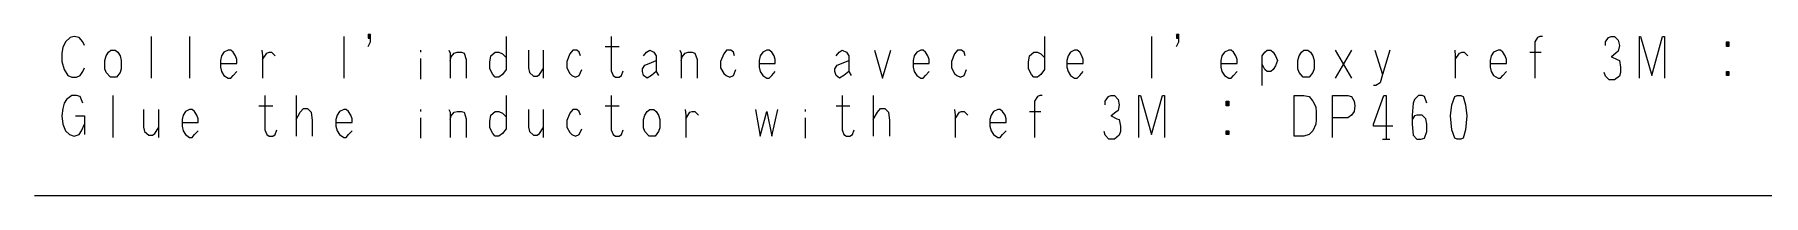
# Model space of a CAD drawing. Extents: x -228 to 961, y -124 to 716.
# Drawn here: x 366.3 to 531.6, y 472.9 to 488.2 of the extents above; entities that cross this region are included whole.
import ezdxf

# ---------------------------------------------------------------- set-up
doc = ezdxf.new("R2010")
doc.units = 0
doc.layers.add('1', color=1, linetype='CONTINUOUS')

msp = doc.modelspace()

# ---------------------------------------------------------------- linework, layer by layer
at = {"layer": '1'}
for p, q in [((369.28, 487.52), (369.03, 487)), ((369.73, 487.95), (369.28, 487.52)), ((370.13, 488.05), (369.73, 487.95)), ((370.58, 487.95), (370.13, 488.05)), ((370.93, 487.52), (370.58, 487.95)), ((371.1, 487.17), (370.93, 487.52)), ((377.48, 488.05), (377.48, 484.07)), ((381.15, 488.05), (381.15, 484.07)), ((395.88, 488.05), (395.88, 484.07)), ((398.45, 488.22), (398.23, 487.87)), ((398.45, 488.22), (398.23, 488.22)), ((398.23, 488.22), (398.23, 487.87)), ((398.45, 487.87), (398.23, 488.22)), ((398.23, 487.87), (398.45, 487.87)), ((398.23, 487.07), (398.45, 487.52)), ((398.45, 487.52), (398.45, 488.22)), ((411.4, 488.05), (411.4, 484.87)), ((421.45, 488.05), (421.45, 484.77)), ((462.88, 488.05), (462.88, 484.87)), ((473.1, 488.05), (473.1, 484.07)), ((475.7, 488.22), (475.48, 487.87)), ((475.7, 488.22), (475.48, 488.22)), ((475.48, 488.22), (475.48, 487.87)), ((475.7, 487.87), (475.48, 488.22)), ((475.48, 487.87), (475.7, 487.87)), ((475.48, 487.07), (475.7, 487.52)), ((475.7, 487.52), (475.7, 488.22)), ((510, 487.95), (509.73, 487.52)), ((509.73, 487.52), (509.73, 484.07)), ((510.23, 488.05), (510, 487.95)), ((510.48, 488.05), (510.23, 488.05)), ((516.5, 487.52), (516.78, 487.95)), ((516.5, 487.17), (516.5, 487.52)), ((516.78, 487.95), (517.03, 488.05)), ((517.03, 488.05), (517.35, 488.05)), ((517.35, 488.05), (517.7, 487.7)), ((517.7, 487.7), (517.83, 487.17)), ((519.73, 484.07), (519.73, 488.05)), ((519.73, 488.05), (519.83, 488.05)), ((519.83, 488.05), (520.93, 484.32)), ((520.93, 484.32), (521.95, 488.05)), ((521.95, 488.05), (522.13, 488.05)), ((522.13, 488.05), (522.13, 484.07)), ((528.05, 487.52), (528.28, 487.52)), ((528.05, 487.07), (528.05, 487.52)), ((528.05, 487.52), (528.28, 487.07)), ((528.28, 487.52), (528.05, 487.07)), ((528.28, 487.52), (528.28, 487.07)), ((369.03, 487), (368.93, 486.45)), ((368.93, 486.45), (368.93, 485.65)), ((373.05, 485.75), (373.18, 486.2)), ((373.18, 486.2), (373.4, 486.55)), ((373.4, 486.55), (373.63, 486.72)), ((373.63, 486.72), (374.03, 486.72)), ((374.03, 486.72), (374.28, 486.55)), ((374.28, 486.55), (374.5, 486.2)), ((374.5, 486.2), (374.6, 485.75)), ((384.2, 486.2), (384.1, 485.75)), ((384.43, 486.55), (384.2, 486.2)), ((384.85, 486.72), (384.43, 486.55)), ((385.08, 486.72), (384.85, 486.72)), ((385.3, 486.55), (385.08, 486.72)), ((385.53, 486.2), (385.3, 486.55)), ((385.65, 485.85), (385.53, 486.2)), ((388.05, 486.72), (388.13, 486.2)), ((388.13, 485.85), (388.53, 486.45)), ((388.13, 486.2), (388.13, 484.07)), ((388.53, 486.45), (388.75, 486.55)), ((388.75, 486.55), (388.98, 486.55)), ((388.98, 486.55), (389.33, 486.2)), ((403.23, 486.72), (403.23, 486.55)), ((403.23, 485.92), (403.23, 483.97)), ((405.93, 486.72), (406.05, 486.45)), ((406.05, 486.45), (406.05, 484.07)), ((406.05, 485.75), (406.15, 486.1)), ((406.15, 486.1), (406.45, 486.45)), ((406.45, 486.45), (406.73, 486.55)), ((406.73, 486.55), (407.13, 486.55)), ((407.13, 486.55), (407.38, 486.45)), ((407.38, 486.45), (407.6, 485.85)), ((409.85, 485.57), (409.95, 486.2)), ((409.95, 486.2), (410.35, 486.55)), ((410.35, 486.55), (410.7, 486.55)), ((410.7, 486.55), (411.05, 486.37)), ((411.05, 486.37), (411.4, 486.02)), ((413.53, 486.72), (413.53, 485.05)), ((414.95, 486.72), (414.95, 484.07)), ((417.48, 486.37), (417.2, 485.65)), ((417.78, 486.72), (417.48, 486.37)), ((418.18, 486.72), (417.78, 486.72)), ((418.4, 486.55), (418.18, 486.72)), ((418.53, 486.2), (418.4, 486.55)), ((420.88, 487.07), (422.2, 487.07)), ((424.55, 486.2), (424.83, 486.55)), ((424.83, 486.55), (425.13, 486.72)), ((425.13, 486.72), (425.53, 486.55)), ((425.53, 486.55), (425.75, 486.2)), ((425.75, 486.2), (425.75, 485.75)), ((428, 486.72), (428.13, 486.45)), ((428.13, 486.45), (428.13, 484.07)), ((428.13, 485.75), (428.23, 486.1)), ((428.23, 486.1), (428.53, 486.45)), ((428.53, 486.45), (428.8, 486.55)), ((428.8, 486.55), (429.2, 486.55)), ((429.2, 486.55), (429.43, 486.45)), ((429.43, 486.45), (429.68, 485.85)), ((432.2, 486.37), (431.9, 485.65)), ((432.48, 486.72), (432.2, 486.37)), ((432.88, 486.72), (432.48, 486.72)), ((433.13, 486.55), (432.88, 486.72)), ((433.23, 486.2), (433.13, 486.55)), ((435.7, 486.2), (435.58, 485.75)), ((435.93, 486.55), (435.7, 486.2)), ((436.33, 486.72), (435.93, 486.55)), ((436.55, 486.72), (436.33, 486.72)), ((436.8, 486.55), (436.55, 486.72)), ((437.03, 486.2), (436.8, 486.55)), ((437.13, 485.85), (437.03, 486.2)), ((442.95, 486.2), (443.23, 486.55)), ((443.23, 486.55), (443.53, 486.72)), ((443.53, 486.72), (443.93, 486.55)), ((443.93, 486.55), (444.15, 486.2)), ((444.15, 486.2), (444.15, 485.75)), ((446.63, 486.72), (447.38, 484.07)), ((447.38, 484.07), (448.18, 486.72)), ((450.4, 486.2), (450.3, 485.75)), ((450.65, 486.55), (450.4, 486.2)), ((451.05, 486.72), (450.65, 486.55)), ((451.28, 486.72), (451.05, 486.72)), ((451.5, 486.55), (451.28, 486.72)), ((451.73, 486.2), (451.5, 486.55)), ((451.85, 485.85), (451.73, 486.2)), ((454.25, 486.37), (453.98, 485.65)), ((454.55, 486.72), (454.25, 486.37)), ((454.95, 486.72), (454.55, 486.72)), ((455.18, 486.55), (454.95, 486.72)), ((455.3, 486.2), (455.18, 486.55)), ((461.33, 485.57), (461.45, 486.2)), ((461.45, 486.2), (461.85, 486.55)), ((461.85, 486.55), (462.2, 486.55)), ((462.2, 486.55), (462.53, 486.37)), ((462.53, 486.37), (462.88, 486.02)), ((465.13, 486.2), (465, 485.75)), ((465.35, 486.55), (465.13, 486.2)), ((465.75, 486.72), (465.35, 486.55)), ((465.98, 486.72), (465.75, 486.72)), ((466.23, 486.55), (465.98, 486.72)), ((466.45, 486.2), (466.23, 486.55)), ((466.55, 485.85), (466.45, 486.2)), ((479.83, 486.2), (479.73, 485.75)), ((480.08, 486.55), (479.83, 486.2)), ((480.48, 486.72), (480.08, 486.55)), ((480.7, 486.72), (480.48, 486.72)), ((480.93, 486.55), (480.7, 486.72)), ((481.15, 486.2), (480.93, 486.55)), ((481.28, 485.85), (481.15, 486.2)), ((483.68, 486.2), (483.93, 486.55)), ((483.68, 483.37), (483.68, 486.2)), ((483.93, 486.55), (484.15, 486.72)), ((484.15, 486.72), (484.5, 486.72)), ((484.5, 486.72), (484.73, 486.55)), ((484.73, 486.55), (484.95, 486.2)), ((484.95, 486.2), (485.13, 485.75)), ((487.08, 485.75), (487.2, 486.2)), ((487.2, 486.2), (487.43, 486.55)), ((487.43, 486.55), (487.65, 486.72)), ((487.65, 486.72), (488.05, 486.72)), ((488.05, 486.72), (488.28, 486.55)), ((488.28, 486.55), (488.53, 486.2)), ((488.53, 486.2), (488.63, 485.75)), ((490.65, 486.72), (492.2, 484.07)), ((492.2, 486.72), (490.65, 484.07)), ((494.43, 486.72), (495.18, 484.42)), ((495.88, 486.72), (495.18, 484.42)), ((502.08, 486.72), (502.13, 486.2)), ((502.13, 485.85), (502.53, 486.45)), ((502.13, 486.2), (502.13, 484.07)), ((502.53, 486.45), (502.78, 486.55)), ((502.78, 486.55), (503, 486.55)), ((503, 486.55), (503.35, 486.2)), ((505.58, 486.2), (505.48, 485.75)), ((505.8, 486.55), (505.58, 486.2)), ((506.23, 486.72), (505.8, 486.55)), ((506.45, 486.72), (506.23, 486.72)), ((506.68, 486.55), (506.45, 486.72)), ((506.9, 486.2), (506.68, 486.55)), ((507.03, 485.85), (506.9, 486.2)), ((509.25, 486.55), (510.35, 486.55)), ((517.08, 486.1), (517.03, 486.1)), ((517.48, 486.45), (517.08, 486.1)), ((517.08, 486.1), (517.6, 485.85)), ((517.7, 486.62), (517.48, 486.45)), ((517.83, 487.17), (517.7, 486.62)), ((528.28, 487.07), (528.05, 487.07)), ((368.93, 485.65), (369.15, 484.87)), ((369.15, 484.87), (369.5, 484.32)), ((369.5, 484.32), (369.9, 484.15)), ((370.35, 484.15), (370.7, 484.32)), ((370.7, 484.32), (370.93, 484.7)), ((370.93, 484.7), (371.1, 485.05)), ((373.05, 484.95), (373.05, 485.75)), ((373.18, 484.6), (373.05, 484.95)), ((373.58, 484.15), (373.18, 484.6)), ((374.5, 484.6), (374.15, 484.15)), ((374.6, 484.95), (374.5, 484.6)), ((374.6, 485.75), (374.6, 484.95)), ((384.1, 485.75), (384.1, 485.12)), ((384.1, 485.47), (385.65, 485.47)), ((384.1, 485.12), (384.2, 484.7)), ((384.2, 484.7), (384.43, 484.32)), ((384.43, 484.32), (384.85, 484.07)), ((385.08, 484.07), (385.3, 484.32)), ((385.3, 484.32), (385.65, 484.7)), ((385.65, 485.47), (385.65, 485.85)), ((407.6, 485.85), (407.6, 484.07)), ((409.85, 484.95), (409.85, 485.57)), ((410.13, 484.42), (409.85, 484.95)), ((410.35, 484.15), (410.13, 484.42)), ((411.05, 484.42), (410.7, 484.15)), ((411.4, 484.87), (411.05, 484.42)), ((413.53, 485.05), (413.63, 484.6)), ((413.63, 484.6), (414.03, 484.25)), ((414.03, 484.25), (414.38, 484.25)), ((414.38, 484.25), (414.6, 484.42)), ((414.6, 484.42), (414.95, 484.95)), ((417.2, 485.65), (417.2, 485.05)), ((417.2, 485.05), (417.48, 484.5)), ((417.48, 484.5), (417.7, 484.32)), ((417.7, 484.32), (418.05, 484.15)), ((418.05, 484.15), (418.4, 484.32)), ((418.4, 484.32), (418.63, 484.87)), ((421.45, 484.77), (421.63, 484.32)), ((421.63, 484.32), (421.85, 484.15)), ((422.2, 484.15), (422.43, 484.32)), ((422.43, 484.32), (422.6, 484.77)), ((424.43, 484.95), (424.68, 485.3)), ((424.43, 484.7), (424.43, 484.95)), ((424.55, 484.32), (424.43, 484.7)), ((424.9, 484.07), (424.55, 484.32)), ((424.68, 485.3), (425.08, 485.47)), ((425.3, 484.32), (424.9, 484.07)), ((425.08, 485.47), (425.75, 485.75)), ((425.75, 484.7), (425.3, 484.32)), ((425.75, 485.75), (425.75, 484.7)), ((425.75, 484.7), (425.98, 484.32)), ((429.68, 485.85), (429.68, 484.07)), ((431.9, 485.65), (431.9, 485.05)), ((431.9, 485.05), (432.2, 484.5)), ((432.2, 484.5), (432.43, 484.32)), ((432.43, 484.32), (432.78, 484.15)), ((432.78, 484.15), (433.13, 484.32)), ((433.13, 484.32), (433.35, 484.87)), ((435.58, 485.75), (435.58, 485.12)), ((435.58, 485.47), (437.13, 485.47)), ((435.58, 485.12), (435.7, 484.7)), ((435.7, 484.7), (435.93, 484.32)), ((435.93, 484.32), (436.33, 484.07)), ((436.55, 484.07), (436.8, 484.32)), ((436.8, 484.32), (437.13, 484.7)), ((437.13, 485.47), (437.13, 485.85)), ((442.83, 484.95), (443.05, 485.3)), ((442.83, 484.7), (442.83, 484.95)), ((442.95, 484.32), (442.83, 484.7)), ((443.28, 484.07), (442.95, 484.32)), ((443.05, 485.3), (443.45, 485.47)), ((443.68, 484.32), (443.28, 484.07)), ((443.45, 485.47), (444.15, 485.75)), ((444.15, 484.7), (443.68, 484.32)), ((444.15, 485.75), (444.15, 484.7)), ((444.15, 484.7), (444.38, 484.32)), ((450.3, 485.75), (450.3, 485.12)), ((450.3, 485.47), (451.85, 485.47)), ((450.3, 485.12), (450.4, 484.7)), ((450.4, 484.7), (450.65, 484.32)), ((450.65, 484.32), (451.05, 484.07)), ((451.28, 484.07), (451.5, 484.32)), ((451.5, 484.32), (451.85, 484.7)), ((451.85, 485.47), (451.85, 485.85)), ((453.98, 485.65), (453.98, 485.05)), ((453.98, 485.05), (454.25, 484.5)), ((454.25, 484.5), (454.5, 484.32)), ((454.5, 484.32), (454.83, 484.15)), ((454.83, 484.15), (455.18, 484.32)), ((455.18, 484.32), (455.4, 484.87)), ((461.33, 484.95), (461.33, 485.57)), ((461.63, 484.42), (461.33, 484.95)), ((461.85, 484.15), (461.63, 484.42)), ((462.53, 484.42), (462.2, 484.15)), ((462.88, 484.87), (462.53, 484.42)), ((465, 485.75), (465, 485.12)), ((465, 485.47), (466.55, 485.47)), ((465, 485.12), (465.13, 484.7)), ((465.13, 484.7), (465.35, 484.32)), ((465.35, 484.32), (465.75, 484.07)), ((465.98, 484.07), (466.23, 484.32)), ((466.23, 484.32), (466.55, 484.7)), ((466.55, 485.47), (466.55, 485.85)), ((479.73, 485.75), (479.73, 485.12)), ((479.73, 485.47), (481.28, 485.47)), ((479.73, 485.12), (479.83, 484.7)), ((479.83, 484.7), (480.08, 484.32)), ((480.08, 484.32), (480.48, 484.07)), ((480.7, 484.07), (480.93, 484.32)), ((480.93, 484.32), (481.28, 484.7)), ((481.28, 485.47), (481.28, 485.85)), ((483.93, 484.87), (483.68, 485.4)), ((484.15, 484.7), (483.93, 484.87)), ((484.5, 484.7), (484.15, 484.7)), ((484.73, 484.87), (484.5, 484.7)), ((484.95, 485.22), (484.73, 484.87)), ((485.13, 485.75), (484.95, 485.22)), ((487.08, 484.95), (487.08, 485.75)), ((487.2, 484.6), (487.08, 484.95)), ((487.6, 484.15), (487.2, 484.6)), ((488.53, 484.6), (488.18, 484.15)), ((488.63, 484.95), (488.53, 484.6)), ((488.63, 485.75), (488.63, 484.95)), ((495.18, 484.42), (494.95, 483.62)), ((505.48, 485.75), (505.48, 485.12)), ((505.48, 485.47), (507.03, 485.47)), ((505.48, 485.12), (505.58, 484.7)), ((505.58, 484.7), (505.8, 484.32)), ((505.8, 484.32), (506.23, 484.07)), ((506.45, 484.07), (506.68, 484.32)), ((506.68, 484.32), (507.03, 484.7)), ((507.03, 485.47), (507.03, 485.85)), ((516.5, 484.25), (516.38, 484.6)), ((516.85, 483.9), (516.5, 484.25)), ((517.83, 484.25), (517.35, 483.9)), ((517.6, 485.85), (517.83, 485.75)), ((517.83, 485.75), (517.93, 485.12)), ((517.93, 484.6), (517.83, 484.25)), ((517.93, 485.12), (517.93, 484.6)), ((528.05, 484.7), (528.28, 484.7)), ((528.05, 484.32), (528.05, 484.7)), ((528.05, 484.7), (528.28, 484.32)), ((528.28, 484.7), (528.05, 484.32)), ((528.28, 484.32), (528.05, 484.32)), ((528.28, 484.7), (528.28, 484.32)), ((369.9, 484.15), (370.35, 484.15)), ((374.15, 484.15), (373.58, 484.15)), ((384.85, 484.07), (385.08, 484.07)), ((410.7, 484.15), (410.35, 484.15)), ((421.85, 484.15), (422.2, 484.15)), ((436.33, 484.07), (436.55, 484.07)), ((451.05, 484.07), (451.28, 484.07)), ((462.2, 484.15), (461.85, 484.15)), ((465.75, 484.07), (465.98, 484.07)), ((480.48, 484.07), (480.7, 484.07)), ((488.18, 484.15), (487.6, 484.15)), ((494.55, 483.37), (494.33, 483.37)), ((494.95, 483.62), (494.55, 483.37)), ((506.23, 484.07), (506.45, 484.07)), ((517.35, 483.9), (516.85, 483.9)), ((369.03, 481.15), (368.93, 480.45)), ((369.15, 481.67), (369.03, 481.15)), ((369.38, 482.02), (369.15, 481.67)), ((369.9, 482.4), (369.38, 482.02)), ((370.35, 482.4), (369.9, 482.4)), ((370.7, 482.3), (370.35, 482.4)), ((370.93, 481.67), (370.7, 482.3)), ((373.8, 482.4), (373.8, 478.4)), ((376.73, 481.07), (376.73, 479.37)), ((378.18, 481.07), (378.18, 478.4)), ((381.15, 481.07), (380.75, 480.87)), ((381.4, 481.07), (381.15, 481.07)), ((381.63, 480.87), (381.4, 481.07)), ((387.78, 481.42), (389.1, 481.42)), ((388.35, 482.4), (388.35, 479.12)), ((391.33, 482.4), (391.33, 478.5)), ((391.73, 480.8), (392.03, 481.15)), ((392.03, 481.15), (392.43, 481.15)), ((392.43, 481.15), (392.78, 480.8)), ((395.88, 481.07), (395.48, 480.87)), ((396.1, 481.07), (395.88, 481.07)), ((396.33, 480.87), (396.1, 481.07)), ((403.23, 481.07), (403.23, 480.87)), ((405.93, 481.07), (406.05, 480.8)), ((411.4, 482.4), (411.4, 479.2)), ((413.53, 481.07), (413.53, 479.37)), ((414.95, 481.07), (414.95, 478.4)), ((417.78, 481.07), (417.48, 480.7)), ((418.18, 481.07), (417.78, 481.07)), ((418.4, 480.87), (418.18, 481.07)), ((420.88, 481.42), (422.2, 481.42)), ((421.45, 482.4), (421.45, 479.12)), ((424.9, 480.87), (425.13, 481.07)), ((425.13, 481.07), (425.53, 481.07)), ((425.53, 481.07), (425.75, 480.87)), ((428.53, 481.07), (428.58, 480.52)), ((435.25, 481.07), (435.7, 478.5)), ((436.8, 478.5), (437.38, 481.07)), ((440, 481.07), (440, 480.87)), ((442.95, 481.42), (444.25, 481.42)), ((443.53, 482.4), (443.53, 479.12)), ((446.5, 482.4), (446.5, 478.5)), ((446.9, 480.8), (447.2, 481.15)), ((447.2, 481.15), (447.6, 481.15)), ((447.6, 481.15), (447.95, 480.8)), ((454.25, 481.07), (454.33, 480.52)), ((458.4, 481.07), (458, 480.87)), ((458.63, 481.07), (458.4, 481.07)), ((458.85, 480.87), (458.63, 481.07)), ((462.2, 482.3), (461.9, 481.85)), ((461.9, 481.85), (461.9, 478.4)), ((462.43, 482.4), (462.2, 482.3)), ((462.65, 482.4), (462.43, 482.4)), ((468.68, 481.85), (468.98, 482.3)), ((468.68, 481.5), (468.68, 481.85)), ((468.98, 482.3), (469.2, 482.4)), ((469.2, 482.4), (469.55, 482.4)), ((469.55, 482.4), (469.9, 482.02)), ((469.9, 480.97), (469.68, 480.8)), ((469.9, 482.02), (470, 481.5)), ((470, 481.5), (469.9, 480.97)), ((471.9, 478.4), (471.9, 482.4)), ((471.9, 482.4), (472.03, 482.4)), ((472.03, 482.4), (473.1, 478.67)), ((473.1, 478.67), (474.15, 482.4)), ((474.15, 482.4), (474.33, 482.4)), ((474.33, 482.4), (474.33, 478.4)), ((480.23, 481.85), (480.48, 481.85)), ((480.23, 481.42), (480.23, 481.85)), ((480.23, 481.85), (480.48, 481.42)), ((480.48, 481.85), (480.23, 481.42)), ((480.48, 481.42), (480.23, 481.42)), ((480.48, 481.85), (480.48, 481.42)), ((486.73, 478.5), (486.73, 482.4)), ((486.73, 482.4), (487.65, 482.4)), ((487.65, 482.4), (488.18, 482.3)), ((488.18, 482.3), (488.53, 481.85)), ((488.53, 481.85), (488.8, 481.32)), ((488.8, 481.32), (488.85, 480.8)), ((490.4, 478.4), (490.4, 482.4)), ((490.4, 482.4), (491.85, 482.4)), ((491.85, 482.4), (492.2, 482.3)), ((492.2, 482.3), (492.48, 481.85)), ((492.48, 481.85), (492.53, 481.42)), ((492.53, 481.42), (492.48, 480.87)), ((494.33, 479.65), (495.3, 482.4)), ((495.3, 482.4), (495.53, 482.4)), ((495.53, 482.4), (495.53, 478.22)), ((498.1, 481.67), (498, 480.52)), ((498.23, 482.02), (498.1, 481.67)), ((498.63, 482.4), (498.23, 482.02)), ((498.98, 482.4), (498.63, 482.4)), ((499.2, 482.3), (498.98, 482.4)), ((499.43, 481.67), (499.2, 482.3)), ((501.68, 480.45), (501.8, 481.5)), ((501.8, 481.5), (502.08, 482.3)), ((502.08, 482.3), (502.3, 482.4)), ((502.3, 482.4), (502.65, 482.4)), ((502.65, 482.4), (502.88, 482.3)), ((502.88, 482.3), (503.1, 481.5)), ((503.1, 481.5), (503.23, 480.45)), ((368.93, 480.45), (369.03, 479.65)), ((369.03, 479.65), (369.28, 479.02)), ((370.25, 480.45), (371.1, 480.45)), ((370.83, 479.02), (371.1, 479.65)), ((371.1, 480.45), (371.1, 478.67)), ((376.73, 479.37), (376.85, 478.95)), ((377.83, 478.77), (378.18, 479.3)), ((380.53, 480.52), (380.43, 480.1)), ((380.43, 480.1), (380.43, 479.47)), ((380.43, 479.82), (381.98, 479.82)), ((380.43, 479.47), (380.53, 479.02)), ((380.75, 480.87), (380.53, 480.52)), ((381.85, 480.52), (381.63, 480.87)), ((381.98, 480.17), (381.85, 480.52)), ((381.98, 479.82), (381.98, 480.17)), ((391.33, 480.1), (391.73, 480.8)), ((392.78, 480.8), (392.88, 480)), ((392.88, 480), (392.88, 478.5)), ((395.25, 480.52), (395.13, 480.1)), ((395.13, 480.1), (395.13, 479.47)), ((395.13, 479.82), (396.68, 479.82)), ((395.13, 479.47), (395.25, 479.02)), ((395.48, 480.87), (395.25, 480.52)), ((396.55, 480.52), (396.33, 480.87)), ((396.68, 480.17), (396.55, 480.52)), ((396.68, 479.82), (396.68, 480.17)), ((403.23, 480.27), (403.23, 478.32)), ((406.05, 480.8), (406.05, 478.4)), ((406.05, 480.1), (406.15, 480.45)), ((406.15, 480.45), (406.45, 480.8)), ((406.45, 480.8), (406.73, 480.87)), ((406.73, 480.87), (407.13, 480.87)), ((407.13, 480.87), (407.38, 480.8)), ((407.38, 480.8), (407.6, 480.17)), ((407.6, 480.17), (407.6, 478.4)), ((409.85, 479.92), (409.95, 480.52)), ((409.85, 479.3), (409.85, 479.92)), ((410.13, 478.77), (409.85, 479.3)), ((409.95, 480.52), (410.35, 480.87)), ((410.35, 480.87), (410.7, 480.87)), ((410.7, 480.87), (411.05, 480.7)), ((411.05, 480.7), (411.4, 480.35)), ((413.53, 479.37), (413.63, 478.95)), ((414.6, 478.77), (414.95, 479.3)), ((417.48, 480.7), (417.2, 480)), ((417.2, 480), (417.2, 479.37)), ((417.2, 479.37), (417.48, 478.85)), ((418.53, 480.52), (418.4, 480.87)), ((424.55, 480.1), (424.68, 480.52)), ((424.55, 479.3), (424.55, 480.1)), ((424.68, 478.95), (424.55, 479.3)), ((424.68, 480.52), (424.9, 480.87)), ((425.75, 480.87), (425.98, 480.52)), ((425.98, 480.52), (426.1, 480.1)), ((426.1, 479.3), (425.98, 478.95)), ((426.1, 480.1), (426.1, 479.3)), ((428.58, 480.17), (428.98, 480.8)), ((428.58, 480.52), (428.58, 478.4)), ((428.98, 480.8), (429.2, 480.87)), ((429.2, 480.87), (429.43, 480.87)), ((429.43, 480.87), (429.78, 480.52)), ((435.7, 478.5), (436.33, 480.87)), ((436.33, 480.87), (436.8, 478.5)), ((440, 480.27), (440, 478.32)), ((446.5, 480.1), (446.9, 480.8)), ((447.95, 480.8), (448.05, 480)), ((448.05, 480), (448.05, 478.5)), ((454.33, 480.17), (454.73, 480.8)), ((454.33, 480.52), (454.33, 478.4)), ((454.73, 480.8), (454.95, 480.87)), ((454.95, 480.87), (455.18, 480.87)), ((455.18, 480.87), (455.53, 480.52)), ((457.78, 480.52), (457.65, 480.1)), ((457.65, 480.1), (457.65, 479.47)), ((457.65, 479.82), (459.2, 479.82)), ((457.65, 479.47), (457.78, 479.02)), ((458, 480.87), (457.78, 480.52)), ((459.1, 480.52), (458.85, 480.87)), ((459.2, 480.17), (459.1, 480.52)), ((459.2, 479.82), (459.2, 480.17)), ((461.45, 480.87), (462.53, 480.87)), ((469.25, 480.45), (469.2, 480.45)), ((469.68, 480.8), (469.25, 480.45)), ((469.25, 480.45), (469.78, 480.17)), ((469.78, 480.17), (470, 480.1)), ((470, 480.1), (470.13, 479.47)), ((470.13, 479.47), (470.13, 478.95)), ((488.8, 479.65), (488.53, 479.02)), ((488.85, 480.1), (488.8, 479.65)), ((488.85, 480.8), (488.85, 480.1)), ((491.85, 480.27), (490.4, 480.27)), ((492.2, 480.52), (491.85, 480.27)), ((492.48, 480.87), (492.2, 480.52)), ((494.33, 479.47), (494.33, 479.65)), ((496.15, 479.47), (494.33, 479.47)), ((498, 480.52), (498, 479.65)), ((498.23, 480.45), (498, 480.1)), ((498, 479.65), (498.1, 478.6)), ((498.45, 480.52), (498.23, 480.45)), ((498.98, 480.52), (498.45, 480.52)), ((499.33, 480.17), (498.98, 480.52)), ((499.43, 479.65), (499.33, 480.17)), ((499.43, 478.95), (499.43, 479.65)), ((501.8, 479.12), (501.68, 480.45)), ((503.23, 480.45), (503.1, 479.12)), ((369.28, 479.02), (369.68, 478.67)), ((369.68, 478.67), (370.13, 478.5)), ((370.13, 478.5), (370.58, 478.67)), ((370.58, 478.67), (370.83, 479.02)), ((376.85, 478.95), (377.25, 478.6)), ((377.25, 478.6), (377.6, 478.6)), ((377.6, 478.6), (377.83, 478.77)), ((380.53, 479.02), (380.75, 478.67)), ((380.75, 478.67), (381.15, 478.4)), ((381.15, 478.4), (381.4, 478.4)), ((381.4, 478.4), (381.63, 478.67)), ((381.63, 478.67), (381.98, 479.02)), ((388.35, 479.12), (388.53, 478.67)), ((388.53, 478.67), (388.75, 478.5)), ((388.75, 478.5), (389.1, 478.5)), ((389.1, 478.5), (389.33, 478.67)), ((389.33, 478.67), (389.5, 479.12)), ((395.25, 479.02), (395.48, 478.67)), ((395.48, 478.67), (395.88, 478.4)), ((395.88, 478.4), (396.1, 478.4)), ((396.1, 478.4), (396.33, 478.67)), ((396.33, 478.67), (396.68, 479.02)), ((410.35, 478.5), (410.13, 478.77)), ((410.7, 478.5), (410.35, 478.5)), ((411.05, 478.77), (410.7, 478.5)), ((411.4, 479.2), (411.05, 478.77)), ((413.63, 478.95), (414.03, 478.6)), ((414.03, 478.6), (414.38, 478.6)), ((414.38, 478.6), (414.6, 478.77)), ((417.48, 478.85), (417.7, 478.67)), ((417.7, 478.67), (418.05, 478.5)), ((418.05, 478.5), (418.4, 478.67)), ((418.4, 478.67), (418.63, 479.2)), ((421.45, 479.12), (421.63, 478.67)), ((421.63, 478.67), (421.85, 478.5)), ((421.85, 478.5), (422.2, 478.5)), ((422.2, 478.5), (422.43, 478.67)), ((422.43, 478.67), (422.6, 479.12)), ((425.08, 478.5), (424.68, 478.95)), ((425.65, 478.5), (425.08, 478.5)), ((425.98, 478.95), (425.65, 478.5)), ((443.53, 479.12), (443.68, 478.67)), ((443.68, 478.67), (443.93, 478.5)), ((443.93, 478.5), (444.25, 478.5)), ((444.25, 478.5), (444.5, 478.67)), ((444.5, 478.67), (444.68, 479.12)), ((457.78, 479.02), (458, 478.67)), ((458, 478.67), (458.4, 478.4)), ((458.4, 478.4), (458.63, 478.4)), ((458.63, 478.4), (458.85, 478.67)), ((458.85, 478.67), (459.2, 479.02)), ((468.68, 478.6), (468.58, 478.95)), ((469.03, 478.22), (468.68, 478.6)), ((469.55, 478.22), (469.03, 478.22)), ((470, 478.6), (469.55, 478.22)), ((470.13, 478.95), (470, 478.6)), ((480.23, 479.02), (480.48, 479.02)), ((480.23, 478.67), (480.23, 479.02)), ((480.23, 479.02), (480.48, 478.67)), ((480.48, 479.02), (480.23, 478.67)), ((480.48, 478.67), (480.23, 478.67)), ((480.48, 479.02), (480.48, 478.67)), ((487.65, 478.5), (486.73, 478.5)), ((488.18, 478.67), (487.65, 478.5)), ((488.53, 479.02), (488.18, 478.67)), ((495.18, 478.22), (495.88, 478.22)), ((498.1, 478.6), (498.45, 478.22)), ((498.45, 478.22), (498.85, 478.22)), ((498.85, 478.22), (499.2, 478.32)), ((499.2, 478.32), (499.43, 478.95)), ((502.08, 478.32), (501.8, 479.12)), ((502.3, 478.22), (502.08, 478.32)), ((502.65, 478.22), (502.3, 478.22)), ((502.88, 478.32), (502.65, 478.22)), ((503.1, 479.12), (502.88, 478.32)), ((366.33, 472.85), (552.98, 472.85))]:
    msp.add_line(p, q, dxfattribs=at)

doc.saveas('drawing.dxf')
